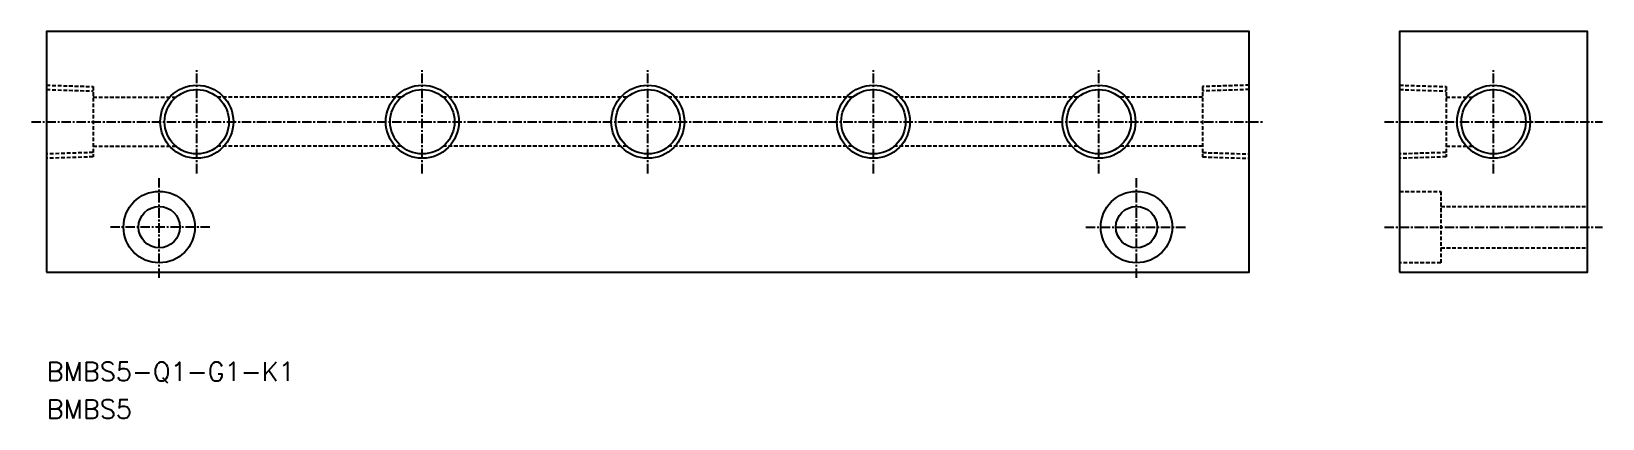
# Model space of a CAD drawing. Extents: x 45 to 254, y 70 to 121.
import ezdxf
from ezdxf.enums import TextEntityAlignment as Align

# ---------------------------------------------------------------- set-up
doc = ezdxf.new("R2010")
doc.units = 0
doc.linetypes.add('CENTER', pattern=[2, 1.25, -0.25, 0.25, -0.25])
doc.linetypes.add('DASHED', pattern=[0.75, 0.5, -0.25])
doc.layers.get('0').update_dxf_attribs({"linetype": 'CONTINUOUS'})
doc.layers.add('CENTER', color=1, linetype='CENTER')
doc.styles.get("Standard").update_dxf_attribs({"font": 'txt.shx', "bigfont": 'extfont.shx'})

msp = doc.modelspace()

# ---------------------------------------------------------------- linework, layer by layer
at = {"color": 3, "linetype": 'DASHED'}
for p, q in [((47, 113.86), (53.2, 113.67)), ((47, 113.28), (53.2, 113.09)), ((53.2, 113.67), (53.2, 104.33)), ((207, 113.86), (200.8, 113.67)), ((200.8, 113.67), (200.8, 104.33)), ((207, 113.28), (200.8, 113.09)), ((227, 113.86), (233.2, 113.67)), ((227, 113.28), (233.2, 113.09)), ((233.2, 113.67), (233.2, 104.33)), ((53.2, 112.25), (64.21, 112.25)), ((94.21, 112.25), (69.79, 112.25)), ((124.21, 112.25), (99.79, 112.25)), ((154.21, 112.25), (129.79, 112.25)), ((184.21, 112.25), (159.79, 112.25)), ((200.8, 112.25), (189.79, 112.25)), ((233.2, 112.25), (236.71, 112.25)), ((53.2, 104.91), (47, 104.72)), ((53.2, 105.75), (64.21, 105.75)), ((94.21, 105.75), (69.79, 105.75)), ((124.21, 105.75), (99.79, 105.75)), ((154.21, 105.75), (129.79, 105.75)), ((184.21, 105.75), (159.79, 105.75)), ((200.8, 105.75), (189.79, 105.75)), ((200.8, 104.91), (207, 104.72)), ((233.2, 104.91), (227, 104.72)), ((233.2, 105.75), (236.71, 105.75)), ((53.2, 104.33), (47, 104.14)), ((200.8, 104.33), (207, 104.14)), ((233.2, 104.33), (227, 104.14)), ((227, 99.75), (232.5, 99.75)), ((232.5, 99.75), (232.5, 90.25)), ((232.5, 97.75), (252, 97.75)), ((232.5, 92.25), (252, 92.25)), ((232.5, 90.25), (227, 90.25))]:
    msp.add_line(p, q, dxfattribs=at)
at = {"color": 7, "linetype": 'CONTINUOUS'}
for points in [[(47, 89), (207, 89), (207, 121), (47, 121)], [(227, 89), (252, 89), (252, 121), (227, 121)]]:
    msp.add_lwpolyline(points, close=True, dxfattribs=at)
at = {"color": 3, "linetype": 'CONTINUOUS'}
for centre in [(67, 109), (97, 109), (127, 109), (157, 109), (187, 109), (239.5, 109)]:
    msp.add_circle(centre, 4.86, dxfattribs=at)
at = {"color": 7, "linetype": 'CONTINUOUS'}
for centre, radius in [((67, 109), 4.28), ((97, 109), 4.28), ((127, 109), 4.28), ((157, 109), 4.28), ((187, 109), 4.28), ((239.5, 109), 4.28), ((62, 95), 4.75), ((192, 95), 4.75), ((62, 95), 2.75), ((192, 95), 2.75)]:
    msp.add_circle(centre, radius, dxfattribs=at)
at = {"layer": 'CENTER', "color": 1, "linetype": 'CENTER'}
for p, q in [((67, 102.14), (67, 115.86)), ((97, 102.14), (97, 115.86)), ((127, 102.14), (127, 115.86)), ((157, 102.14), (157, 115.86)), ((187, 102.14), (187, 115.86)), ((239.5, 102.14), (239.5, 115.86)), ((45, 109), (209, 109)), ((225, 109), (254, 109)), ((62, 88.25), (62, 101.75)), ((192, 88.25), (192, 101.75)), ((68.75, 95), (55.25, 95)), ((185.25, 95), (198.75, 95)), ((225, 95), (254, 95))]:
    msp.add_line(p, q, dxfattribs=at)

# ---------------------------------------------------------------- texts
at = {"color": 7, "linetype": 'CONTINUOUS'}
for s, p in [('BMBS5-Q1-G1-K1', (47.01, 75.8)), ('BMBS5', (47.01, 70.8))]:
    msp.add_text(s, height=2.5, dxfattribs=at).set_placement(p, align=Align.MIDDLE_LEFT)

doc.saveas('drawing.dxf')
